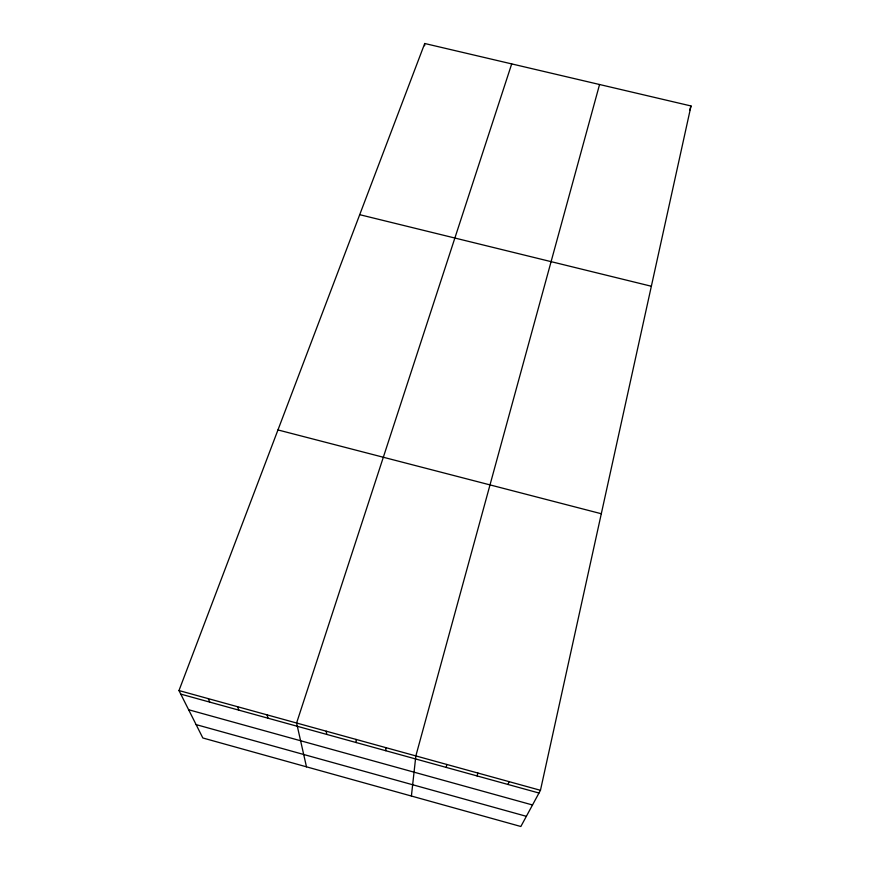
<?xml version="1.0" encoding="UTF-8"?>
<svg xmlns="http://www.w3.org/2000/svg" width="870" height="870" viewBox="0 0 870 870"><rect width="100%" height="100%" fill="white"/><g stroke="black" fill="none" stroke-linecap="round" stroke-linejoin="round"><path stroke-width="1.3" d="M385.812 750.723L385.878 747.645M424.625 45.773L424.723 43.5L691.019 105.966L540.455 790.308L520.847 826.5L202.83 737.977L178.981 690.552L424.723 43.5M411.401 796.028L415.849 755.921L599.561 84.51M446.212 767.405L446.832 764.469M477.032 775.92L477.924 773.049M689.638 110.316L691.019 105.966M511.701 63.901L296.594 723.014L306.479 766.829M507.949 784.457L509.135 781.662M359.712 214.683L651.358 286.252M277.954 429.943L601.311 513.746M178.981 690.552L540.455 790.308M180.764 694.108L538.987 793.027M188.638 709.746L532.505 804.978M196.12 724.612L526.361 816.321M208.234 698.621L209.757 702.112M237.586 706.723L238.848 710.148M267.036 714.857L268.047 718.207M326.25 731.191L326.728 734.41M356.015 739.413L356.221 742.556"/></g></svg>
